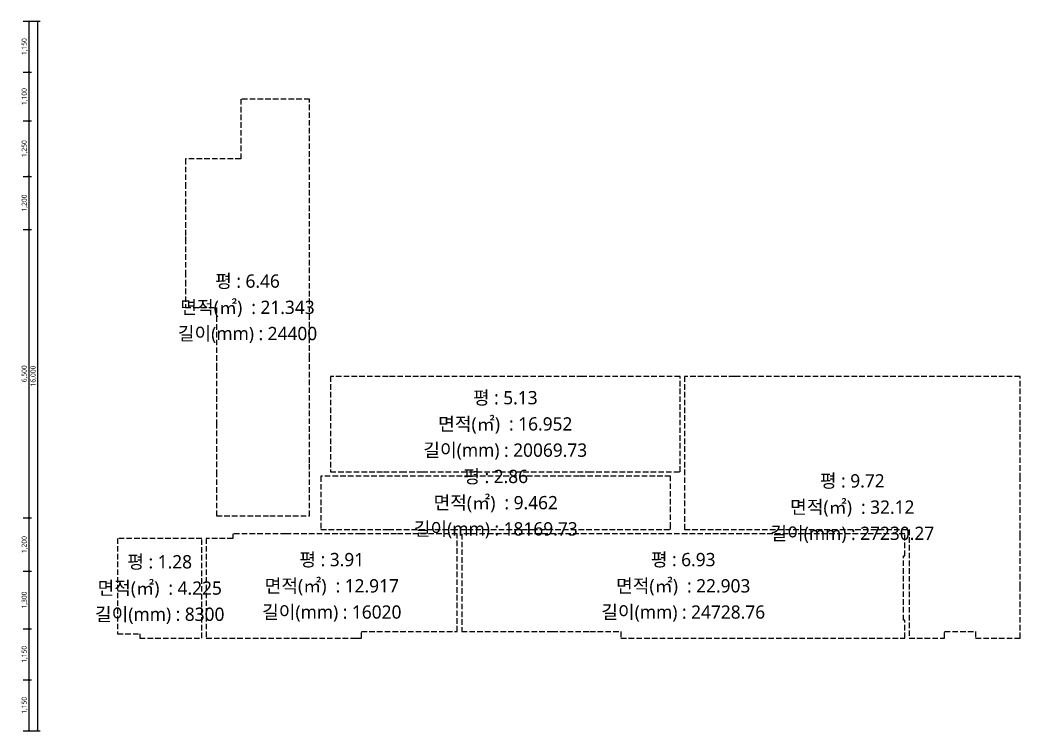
# Model space of a CAD drawing. Header units: metres. Extents: x 11578468 to 47831421, y -58341524 to -14256839.
# Drawn here: x 23965618 to 23988168, y -29114408 to -29098356 of the extents above; entities that cross this region are included whole.
import ezdxf
from ezdxf.enums import TextEntityAlignment as Align

# ---------------------------------------------------------------- set-up
doc = ezdxf.new("R2010")
doc.units = ezdxf.units.M
doc.header["$LTSCALE"] = 50
doc.header["$MEASUREMENT"] = 0
doc.linetypes.add('DASH', pattern=[0.35, 0.25, -0.1])
doc.layers.get('0').update_dxf_attribs({"linetype": 'CONTINUOUS'})
doc.layers.get('DEFPOINTS').update_dxf_attribs({"linetype": 'CONTINUOUS'})
for name, color, linetype in [('3.기호.계단선', 30, 'CONTINUOUS'), ('wall', 3, 'CONTINUOUS'), ('에어컨', 30, 'DASH')]:
    doc.layers.add(name, color=color, linetype=linetype)
doc.layers.add('DIM', color=7, linetype='CONTINUOUS', lineweight=15)
doc.styles.add('N 맑은고딕', font='malgun.ttf')
doc.styles.add('넥슨고딕', font='malgun.ttf')
doc.dimstyles.new('JJ IN 45', dxfattribs={"dimscale": 45, "dimtxt": 2.5, "dimasz": 1, "dimexe": 1.25, "dimexo": 1.5, "dimtad": 1, "dimdec": 6, "dimlunit": 6, "dimtxsty": 'N 맑은고딕', "dimblk": 'ARCHTICK', "dimcen": 2.5, "dimclrd": 256, "dimclre": 256, "dimclrt": 256, "dimadec": 0, "dimazin": 0, "dimtfac": 1, "dimtdec": 6, "dimtix": 1, "dimtmove": 0, "dimatfit": 3, "dimldrblk": 'ARCHTICK', "dimfxl": 1, "dimarcsym": 0})

# ---------------------------------------------------------------- blocks, each defined once
blk = doc.blocks.new('_ArchTick')
at = {"color": 0, "linetype": 'ByBlock', "const_width": 0.15}
blk.add_lwpolyline([(-0.5, -0.5), (0.5, 0.5)], dxfattribs=at)
blk = doc.blocks.new('*D385')
at = {"layer": 'DEFPOINTS', "color": 0, "transparency": 16777216}
for p in [(23746102, -29128457), (23746102, -29129607), (23746302, -29129607)]:
    blk.add_point(p, dxfattribs=at)
at = {"layer": 'DIM', "lineweight": -2, "transparency": 16777216}
for p, q in [((23746170, -29128457), (23746358, -29128457)), ((23746302, -29128457), (23746302, -29129607)), ((23746170, -29129607), (23746358, -29129607))]:
    blk.add_line(p, q, dxfattribs=at)
at = {"layer": 'DIM', "lineweight": -2, "transparency": 16777216, "xscale": 45, "yscale": 45, "zscale": 45}
for p, rotation in [((23746302, -29128457), 90), ((23746302, -29129607), 270)]:
    blk.add_blockref('_ArchTick', p, dxfattribs=dict(at, rotation=rotation))
at = {"layer": 'DIM', "transparency": 16777216, "insert": (23746206, -29129032), "char_height": 112.5, "attachment_point": 5, "rotation": 90, "style": 'N 맑은고딕'}
blk.add_mtext('1,150', dxfattribs=at)
blk = doc.blocks.new('*D386')
at = {"layer": 'DEFPOINTS', "color": 0, "transparency": 16777216}
for p in [(23746102, -29129607), (23746102, -29130707), (23746302, -29130707)]:
    blk.add_point(p, dxfattribs=at)
at = {"layer": 'DIM', "lineweight": -2, "transparency": 16777216}
for p, q in [((23746170, -29129607), (23746358, -29129607)), ((23746302, -29129607), (23746302, -29130707)), ((23746170, -29130707), (23746358, -29130707))]:
    blk.add_line(p, q, dxfattribs=at)
at = {"layer": 'DIM', "lineweight": -2, "transparency": 16777216, "xscale": 45, "yscale": 45, "zscale": 45}
for p, rotation in [((23746302, -29129607), 90), ((23746302, -29130707), 270)]:
    blk.add_blockref('_ArchTick', p, dxfattribs=dict(at, rotation=rotation))
at = {"layer": 'DIM', "transparency": 16777216, "insert": (23746206, -29130157), "char_height": 112.5, "attachment_point": 5, "rotation": 90, "style": 'N 맑은고딕'}
blk.add_mtext('1,100', dxfattribs=at)
blk = doc.blocks.new('*D387')
at = {"layer": 'DEFPOINTS', "color": 0, "transparency": 16777216}
for p in [(23746102, -29130707), (23746102, -29131957), (23746302, -29131957)]:
    blk.add_point(p, dxfattribs=at)
at = {"layer": 'DIM', "lineweight": -2, "transparency": 16777216}
for p, q in [((23746170, -29130707), (23746358, -29130707)), ((23746302, -29130707), (23746302, -29131957)), ((23746170, -29131957), (23746358, -29131957))]:
    blk.add_line(p, q, dxfattribs=at)
at = {"layer": 'DIM', "lineweight": -2, "transparency": 16777216, "xscale": 45, "yscale": 45, "zscale": 45}
for p, rotation in [((23746302, -29130707), 90), ((23746302, -29131957), 270)]:
    blk.add_blockref('_ArchTick', p, dxfattribs=dict(at, rotation=rotation))
at = {"layer": 'DIM', "transparency": 16777216, "insert": (23746206, -29131332), "char_height": 112.5, "attachment_point": 5, "rotation": 90, "style": 'N 맑은고딕'}
blk.add_mtext('1,250', dxfattribs=at)
blk = doc.blocks.new('*D388')
at = {"layer": 'DEFPOINTS', "color": 0, "transparency": 16777216}
for p in [(23746102, -29131957), (23746102, -29133157), (23746302, -29133157)]:
    blk.add_point(p, dxfattribs=at)
at = {"layer": 'DIM', "lineweight": -2, "transparency": 16777216}
for p, q in [((23746170, -29131957), (23746358, -29131957)), ((23746302, -29131957), (23746302, -29133157)), ((23746170, -29133157), (23746358, -29133157))]:
    blk.add_line(p, q, dxfattribs=at)
at = {"layer": 'DIM', "lineweight": -2, "transparency": 16777216, "xscale": 45, "yscale": 45, "zscale": 45}
for p, rotation in [((23746302, -29131957), 90), ((23746302, -29133157), 270)]:
    blk.add_blockref('_ArchTick', p, dxfattribs=dict(at, rotation=rotation))
at = {"layer": 'DIM', "transparency": 16777216, "insert": (23746206, -29132557), "char_height": 112.5, "attachment_point": 5, "rotation": 90, "style": 'N 맑은고딕'}
blk.add_mtext('1,200', dxfattribs=at)
blk = doc.blocks.new('*D389')
at = {"layer": 'DEFPOINTS', "color": 0, "transparency": 16777216}
for p in [(23746102, -29133157), (23746102, -29139657), (23746302, -29139657)]:
    blk.add_point(p, dxfattribs=at)
at = {"layer": 'DIM', "lineweight": -2, "transparency": 16777216}
for p, q in [((23746170, -29133157), (23746358, -29133157)), ((23746302, -29133157), (23746302, -29139657)), ((23746170, -29139657), (23746358, -29139657))]:
    blk.add_line(p, q, dxfattribs=at)
at = {"layer": 'DIM', "lineweight": -2, "transparency": 16777216, "xscale": 45, "yscale": 45, "zscale": 45}
for p, rotation in [((23746302, -29133157), 90), ((23746302, -29139657), 270)]:
    blk.add_blockref('_ArchTick', p, dxfattribs=dict(at, rotation=rotation))
at = {"layer": 'DIM', "transparency": 16777216, "insert": (23746206, -29136407), "char_height": 112.5, "attachment_point": 5, "rotation": 90, "style": 'N 맑은고딕'}
blk.add_mtext('6,500', dxfattribs=at)
blk = doc.blocks.new('*D390')
at = {"layer": 'DEFPOINTS', "color": 0, "transparency": 16777216}
for p in [(23746102, -29139657), (23746102, -29140857), (23746302, -29140857)]:
    blk.add_point(p, dxfattribs=at)
at = {"layer": 'DIM', "lineweight": -2, "transparency": 16777216}
for p, q in [((23746170, -29139657), (23746358, -29139657)), ((23746302, -29139657), (23746302, -29140857)), ((23746170, -29140857), (23746358, -29140857))]:
    blk.add_line(p, q, dxfattribs=at)
at = {"layer": 'DIM', "lineweight": -2, "transparency": 16777216, "xscale": 45, "yscale": 45, "zscale": 45}
for p, rotation in [((23746302, -29139657), 90), ((23746302, -29140857), 270)]:
    blk.add_blockref('_ArchTick', p, dxfattribs=dict(at, rotation=rotation))
at = {"layer": 'DIM', "transparency": 16777216, "insert": (23746206, -29140257), "char_height": 112.5, "attachment_point": 5, "rotation": 90, "style": 'N 맑은고딕'}
blk.add_mtext('1,200', dxfattribs=at)
blk = doc.blocks.new('*D391')
at = {"layer": 'DEFPOINTS', "color": 0, "transparency": 16777216}
for p in [(23746102, -29140857), (23746102, -29142157), (23746302, -29142157)]:
    blk.add_point(p, dxfattribs=at)
at = {"layer": 'DIM', "lineweight": -2, "transparency": 16777216}
for p, q in [((23746170, -29140857), (23746358, -29140857)), ((23746302, -29140857), (23746302, -29142157)), ((23746170, -29142157), (23746358, -29142157))]:
    blk.add_line(p, q, dxfattribs=at)
at = {"layer": 'DIM', "lineweight": -2, "transparency": 16777216, "xscale": 45, "yscale": 45, "zscale": 45}
for p, rotation in [((23746302, -29140857), 90), ((23746302, -29142157), 270)]:
    blk.add_blockref('_ArchTick', p, dxfattribs=dict(at, rotation=rotation))
at = {"layer": 'DIM', "transparency": 16777216, "insert": (23746206, -29141507), "char_height": 112.5, "attachment_point": 5, "rotation": 90, "style": 'N 맑은고딕'}
blk.add_mtext('1,300', dxfattribs=at)
blk = doc.blocks.new('*D392')
at = {"layer": 'DEFPOINTS', "color": 0, "transparency": 16777216}
for p in [(23746102, -29142157), (23746102, -29143307), (23746302, -29143307)]:
    blk.add_point(p, dxfattribs=at)
at = {"layer": 'DIM', "lineweight": -2, "transparency": 16777216}
for p, q in [((23746170, -29142157), (23746358, -29142157)), ((23746302, -29142157), (23746302, -29143307)), ((23746170, -29143307), (23746358, -29143307))]:
    blk.add_line(p, q, dxfattribs=at)
at = {"layer": 'DIM', "lineweight": -2, "transparency": 16777216, "xscale": 45, "yscale": 45, "zscale": 45}
for p, rotation in [((23746302, -29142157), 90), ((23746302, -29143307), 270)]:
    blk.add_blockref('_ArchTick', p, dxfattribs=dict(at, rotation=rotation))
at = {"layer": 'DIM', "transparency": 16777216, "insert": (23746206, -29142732), "char_height": 112.5, "attachment_point": 5, "rotation": 90, "style": 'N 맑은고딕'}
blk.add_mtext('1,150', dxfattribs=at)
blk = doc.blocks.new('*D393')
at = {"layer": 'DEFPOINTS', "color": 0, "transparency": 16777216}
for p in [(23746102, -29143307), (23746102, -29144457), (23746302, -29144457)]:
    blk.add_point(p, dxfattribs=at)
at = {"layer": 'DIM', "lineweight": -2, "transparency": 16777216}
for p, q in [((23746170, -29143307), (23746358, -29143307)), ((23746302, -29143307), (23746302, -29144457)), ((23746170, -29144457), (23746358, -29144457))]:
    blk.add_line(p, q, dxfattribs=at)
at = {"layer": 'DIM', "lineweight": -2, "transparency": 16777216, "xscale": 45, "yscale": 45, "zscale": 45}
for p, rotation in [((23746302, -29143307), 90), ((23746302, -29144457), 270)]:
    blk.add_blockref('_ArchTick', p, dxfattribs=dict(at, rotation=rotation))
at = {"layer": 'DIM', "transparency": 16777216, "insert": (23746206, -29143882), "char_height": 112.5, "attachment_point": 5, "rotation": 90, "style": 'N 맑은고딕'}
blk.add_mtext('1,150', dxfattribs=at)
blk = doc.blocks.new('*D394')
at = {"layer": 'DEFPOINTS', "color": 0, "transparency": 16777216}
for p in [(23746102, -29128457), (23746502, -29128457), (23746102, -29144457)]:
    blk.add_point(p, dxfattribs=at)
at = {"layer": 'DIM', "lineweight": -2, "transparency": 16777216}
for p, q in [((23746170, -29128457), (23746558, -29128457)), ((23746502, -29144457), (23746502, -29128457)), ((23746170, -29144457), (23746558, -29144457))]:
    blk.add_line(p, q, dxfattribs=at)
at = {"layer": 'DIM', "lineweight": -2, "transparency": 16777216, "xscale": 45, "yscale": 45, "zscale": 45}
for p, rotation in [((23746502, -29128457), 90), ((23746502, -29144457), 270)]:
    blk.add_blockref('_ArchTick', p, dxfattribs=dict(at, rotation=rotation))
at = {"layer": 'DIM', "transparency": 16777216, "insert": (23746406, -29136457), "char_height": 112.5, "attachment_point": 5, "rotation": 90, "style": 'N 맑은고딕'}
blk.add_mtext('16,000', dxfattribs=at)
blk = doc.blocks.new('sdagdgds')
at = {"layer": 'DIM'}
for base, p1, p2, picture, middle in [((23746302.0000000298, -29129607.0000000112), (23746102, -29128457), (23746102, -29129607), '*D385', (23746206.0081521906, -29129032.0000000112)), ((23746502.0000000298, -29128457.0000000112), (23746102, -29144457), (23746102, -29128457), '*D394', (23746406.0081521906, -29136457.0000000112)), ((23746302.0000000298, -29130707.0000000112), (23746102, -29129607), (23746102, -29130707), '*D386', (23746206.0081521906, -29130157.0000000112)), ((23746302.0000000298, -29131957.0000000112), (23746102, -29130707), (23746102, -29131957), '*D387', (23746206.0081521906, -29131332.0000000112)), ((23746302.0000000298, -29133157.0000000112), (23746102, -29131957), (23746102, -29133157), '*D388', (23746206.0081521906, -29132557.0000000112)), ((23746302.0000000298, -29139657.0000000112), (23746102, -29133157), (23746102, -29139657), '*D389', (23746206.3138587102, -29136407.0000000112)), ((23746302.0000000298, -29140857.0000000112), (23746102, -29139657), (23746102, -29140857), '*D390', (23746206.0081522018, -29140257.0000000112)), ((23746302.0000000298, -29142157.0000000112), (23746102, -29140857), (23746102, -29142157), '*D391', (23746206.0081522018, -29141507.0000000112)), ((23746302.0000000298, -29143307.0000000112), (23746102, -29142157), (23746102, -29143307), '*D392', (23746206.0081522018, -29142732.0000000112)), ((23746302.0000000298, -29144457.0000000112), (23746102, -29143307), (23746102, -29144457), '*D393', (23746206.0081522018, -29143882.0000000112))]:
    dim = blk.add_linear_dim(base=base, p1=p1, p2=p2, angle=90, dimstyle='JJ IN 45', dxfattribs=at)
    dim.commit()
    dim.dimension.update_dxf_attribs({"geometry": picture, "text_midpoint": middle})

msp = doc.modelspace()

# ---------------------------------------------------------------- linework, layer by layer
at = {"layer": '에어컨', "ltscale": 10}
for points in [[(23972147.7, -29100137.7), (23970597.7, -29100137.7), (23970597.7, -29101187.7), (23970597.7, -29101487.7), (23969347.7, -29101487.7), (23969347.7, -29102037.7), (23969347.7, -29103237.7), (23969347.7, -29103287.7), (23969347.7, -29104037.7), (23969347.7, -29104237.7), (23969347.7, -29104837.7), (23970047.7, -29104837.7), (23970047.7, -29105037.7), (23970047.7, -29106137.7), (23970047.7, -29107367.7), (23970047.7, -29107437.7), (23970047.7, -29108537.7), (23970047.7, -29109537.7), (23971247.7, -29109537.7), (23972147.7, -29109537.7), (23972147.7, -29108337.7), (23972147.7, -29105987.7)], [(23980502.4, -29106391.7), (23978302.4, -29106391.7), (23976002.4, -29106391.7), (23973917.6, -29106391.7), (23972617.6, -29106391.7), (23972617.6, -29108541.7), (23973817.6, -29108541.7), (23974217.6, -29108541.7), (23974689.7, -29108541.7), (23978437.6, -29108541.7), (23980502.4, -29108541.7)], [(23988167.6, -29106391.7), (23981829, -29106391.7), (23981729, -29106391.7), (23980602.4, -29106391.7), (23980602.4, -29109841.7), (23983229, -29109841.7), (23985667.6, -29109841.7), (23985667.6, -29112291.7), (23986467.6, -29112291.7), (23986467.6, -29112141.7), (23987167.6, -29112141.7), (23987167.6, -29112291.7), (23988167.6, -29112291.7), (23988167.6, -29111141.7), (23988167.6, -29109991.7), (23988167.6, -29108691.7), (23988167.6, -29107491.7)], [(23980287.1, -29108641.7), (23978222.2, -29108641.7), (23976638.8, -29108641.7), (23972402.2, -29108641.7), (23972402.2, -29109841.7), (23973102.2, -29109841.7), (23973922.2, -29109841.7), (23975362.2, -29109841.7), (23977162.2, -29109841.7), (23980287.1, -29109841.7), (23980287.1, -29109801.7)], [(23975477.6, -29109941.7), (23974107.6, -29109941.7), (23973307.6, -29109941.7), (23971617.6, -29109941.7), (23970417.6, -29109941.7), (23970417.6, -29110041.7), (23969817.6, -29110041.7), (23969817.6, -29112291.7), (23972017.6, -29112291.7), (23973197.6, -29112291.7), (23973317.6, -29112291.7), (23973317.6, -29112141.7), (23974017.6, -29112141.7), (23975477.6, -29112141.7)], [(23985543.2, -29110438.8), (23985567.6, -29110438.8), (23985567.6, -29109941.7), (23977347.6, -29109941.7), (23976277.6, -29109941.7), (23975577.6, -29109941.7), (23975577.6, -29112141.7), (23977617.6, -29112141.7), (23978467.6, -29112141.7), (23979167.6, -29112141.7), (23979167.6, -29112291.7), (23981967.6, -29112291.7), (23985567.6, -29112291.7), (23985567.6, -29111888.4), (23985543.2, -29111888.4)], [(23969717.6, -29110041.7), (23967817.6, -29110041.7), (23967817.6, -29112191.7), (23968317.6, -29112191.7), (23968317.6, -29112291.7), (23969717.6, -29112291.7)]]:
    msp.add_lwpolyline(points, close=True, dxfattribs=at)

# ---------------------------------------------------------------- block references
at = {"layer": '3.기호.계단선'}
msp.add_blockref('sdagdgds', (219515.6, 30075.3), dxfattribs=at)

# ---------------------------------------------------------------- texts
at = {"layer": 'wall', "color": 7, "ltscale": 10, "style": '넥슨고딕'}
for s, p in [('평 : 6.46', (23970747.7, -29104237.7)), ('평 : 5.13', (23976560, -29106866.7)), ('평 : 2.86', (23976344.6, -29108641.7)), ('평 : 9.72', (23984385, -29108741.7)), ('평 : 1.28', (23968767.6, -29110566.7)), ('평 : 3.91', (23972647.6, -29110516.7)), ('평 : 6.93', (23980572.6, -29110516.7))]:
    msp.add_text(s, height=300, dxfattribs=at).set_placement(p, align=Align.MIDDLE)
at = {"layer": 'wall', "ltscale": 10, "style": '넥슨고딕'}
for s, p in [('면적(㎡)  : 21.343', (23970747.7, -29104837.7)), ('길이(mm) : 24400', (23970747.7, -29105437.7)), ('면적(㎡)  : 16.952', (23976560, -29107466.7)), ('길이(mm) : 20069.73', (23976560, -29108066.7)), ('면적(㎡)  : 9.462', (23976344.6, -29109241.7)), ('면적(㎡)  : 32.12', (23984385, -29109341.7)), ('길이(mm) : 18169.73', (23976344.6, -29109841.7)), ('길이(mm) : 27230.27', (23984385, -29109941.7)), ('면적(㎡)  : 4.225', (23968767.6, -29111166.7)), ('면적(㎡)  : 12.917', (23972647.6, -29111116.7)), ('면적(㎡)  : 22.903', (23980572.6, -29111116.7)), ('길이(mm) : 16020', (23972647.6, -29111716.7)), ('길이(mm) : 24728.76', (23980572.6, -29111716.7)), ('길이(mm) : 8300', (23968767.6, -29111766.7))]:
    msp.add_text(s, height=300, dxfattribs=at).set_placement(p, align=Align.MIDDLE)

doc.saveas('drawing.dxf')
